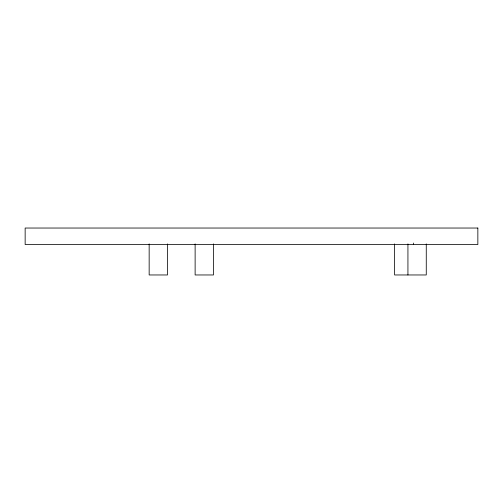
<?xml version="1.0" encoding="UTF-8"?>
<svg xmlns="http://www.w3.org/2000/svg" width="503" height="503" viewBox="0 0 503 503"><rect width="100%" height="100%" fill="white"/><g stroke="black" fill="none" stroke-linecap="round" stroke-linejoin="round"><path stroke-width="0.75" d="M413.516 243.031L413.585 244.533M426.267 243.905L426.267 274.965L394.597 274.965L394.597 243.905M407.933 243.905L407.933 274.965M213.461 243.905L213.461 274.965L195.126 274.965L195.126 243.905M167.493 243.905L167.493 274.965L149.158 274.965L149.158 243.905M477.85 228.035L25.15 228.035L25.15 244.533L477.85 244.533L477.85 228.035"/></g></svg>
